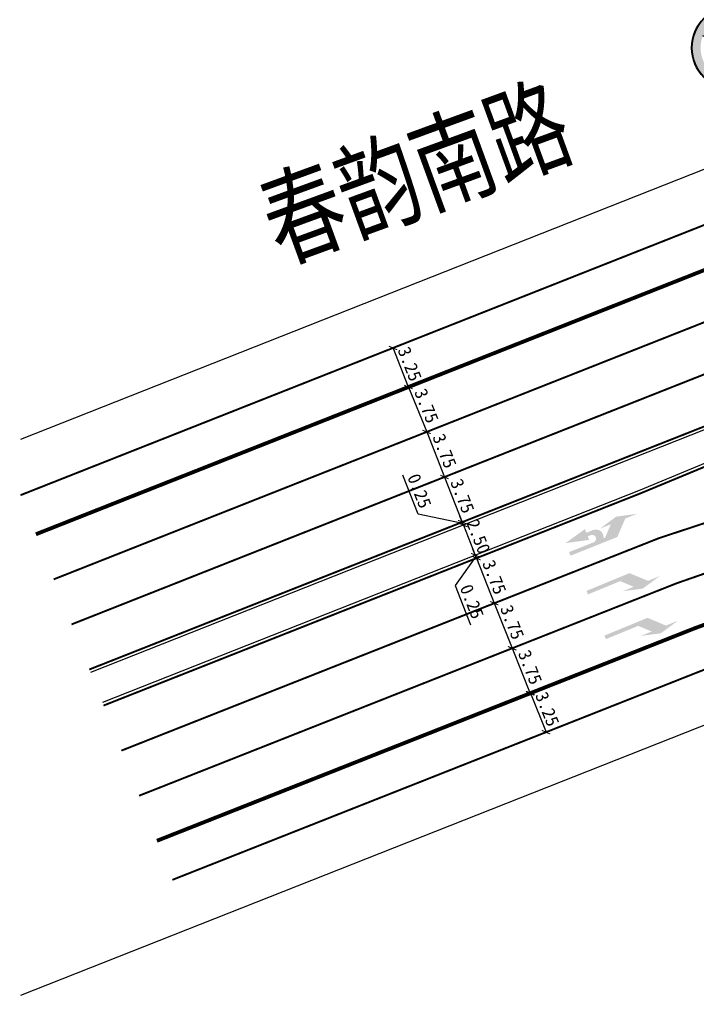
# Model space of a CAD drawing. Header units: millimetres. Extents: x 6299 to 195995, y 19522 to 226352.
# Drawn here: x 10130.1 to 10182.6, y 22341 to 22416.5 of the extents above; entities that cross this region are included whole.
import ezdxf

# ---------------------------------------------------------------- set-up
doc = ezdxf.new("R2010")
doc.units = ezdxf.units.MM
doc.linetypes.add('DASHDOT', pattern=[25.4, 12.7, -6.35, 0, -6.35])
doc.linetypes.add('JTSS01', pattern=[6, 2, -4])
for name, color, linetype in [('@-交通标志', 7, 'Continuous'), ('@-设计标注', 7, 'Continuous'), ('@-道路名称', 7, 'Continuous'), ('@-道路红线', 1, 'Continuous'), ('@-隔离栏', 7, 'Continuous'), ('RD-中线', 1, 'DASHDOT')]:
    doc.layers.add(name, color=color, linetype=linetype)
doc.layers.add('@-道路标线', color=255, linetype='Continuous', lineweight=0)
doc.styles.add('--黑体', font='simhei.ttf')
doc.styles.add('HZTXT', font='', dxfattribs={"width": 0.7, "height": 0.2})
doc.styles.add('标线文字样式', font='simhei.ttf')
doc.styles.add('黑体', font='simhei.ttf')
doc.styles.get('HZTXT').set_extended_font_data('NSimSun')
doc.linetypes.add('FENCELINE1', pattern='A,6.35,-2.54,[133,ltypeshp.shx,S=2.54,R=0,X=-2.54,Y=0],-2.54,25.4', length=36.83)
doc.dimstyles.new('标志标注', dxfattribs={"dimtxt": 1, "dimasz": 0.5, "dimexe": 0, "dimexo": 0, "dimgap": 0.25, "dimtad": 1, "dimzin": 0, "dimdsep": 46, "dimtxsty": '--黑体', "dimblk": 'ARCHTICK', "dimcen": 0.09, "dimadec": 0, "dimazin": 0, "dimtfac": 1, "dimtix": 1, "dimtmove": 1, "dimatfit": 0, "dimfxl": 1, "dimtolj": 1, "dimtzin": 0, "dimarcsym": 0})

# ---------------------------------------------------------------- blocks, each defined once
blk = doc.blocks.new('A$C440D491C')
at = {"layer": '@-交通标志'}
h = blk.add_hatch(color=1, dxfattribs=at)
h.paths.add_polyline_path([(8.684, 12.046, 1), (10.415, 5.909, 1)])
h.paths.add_polyline_path([(8.86, 11.422, 1), (10.239, 6.532, 1)], flags=16)
h = blk.add_hatch(color=1, dxfattribs=at)
h.paths.add_polyline_path([(6.317, 7.922, 1), (0.163, 6.251, 1)])
h.paths.add_polyline_path([(0.925, 8.133), (2.908, 6.997), (1.772, 5.014, -0.35914)], flags=16)
h.paths.add_polyline_path([(2.194, 4.772), (3.33, 6.755), (5.313, 5.619, -0.35914)], flags=16)
h.paths.add_polyline_path([(1.167, 8.555, -0.35914), (4.286, 9.401), (3.15, 7.418)], flags=16)
h.paths.add_polyline_path([(3.572, 7.177), (4.708, 9.16, -0.35914), (5.555, 6.04)], flags=16)
at = {"layer": '@-交通标志', "color": 1}
for p, q in [((3.15, 7.418, -622.824), (4.286, 9.401, -622.824)), ((3.572, 7.177, -622.824), (4.708, 9.16, -622.824))]:
    blk.add_line(p, q, dxfattribs=at)
at = {"layer": '@-交通标志'}
blk.add_line((2.203, 0.954, -1269.364), (13.691, 4.262, -1269.364), dxfattribs=at)
at = {"layer": '@-交通标志', "const_width": 0.09, "elevation": -622.824}
for points in [[(7.852, 4.77), (13.154, 6.286), (13.655, 4.533), (8.353, 3.018)], [(1.647, 2.998), (6.95, 4.513), (7.451, 2.76), (2.148, 1.245)]]:
    blk.add_lwpolyline(points, close=True, dxfattribs=at)
at = {"layer": '@-交通标志', "color": 1}
for centre, radius in [((9.549, 8.977, -622.824), 3.24), ((9.549, 8.977, -622.824), 3.188), ((9.549, 8.977, -622.824), 2.54), ((3.24, 7.087, -622.824), 3.24), ((3.24, 7.087, -622.824), 3.188)]:
    blk.add_circle(centre, radius, dxfattribs=at)
blk.add_arc((3.24, 7.087, -622.824), 2.54, 335.67659, 54.6976, dxfattribs=at)
at = {"layer": '@-交通标志', "style": '黑体'}
for p in [(8.606, 3.445, -622.824), (2.402, 1.672, -622.824)]:
    blk.add_text('全路段', height=1.1029, rotation=15.94753, dxfattribs=at).set_placement(p)
at = {"layer": '@-交通标志', "style": '黑体', "width": 0.8}
blk.add_text('单悬', height=1.5, rotation=15.71916, dxfattribs=at).set_placement((7.029, 0.322, -1269.364))
at = {"layer": '@-交通标志', "color": 7, "char_height": 3, "attachment_point": 8, "style": '标线文字样式'}
for s, insert, rotation in [('{\\W0.666667;0}', (10.743, 7.595, -1269.364), 10.92673), ('\\W0.6667;4', (9.145, 7.314, -622.824), 13.84068)]:
    blk.add_mtext(s, dxfattribs=dict(at, insert=insert, rotation=rotation))
blk = doc.blocks.new('_ArchTick')
at = {"color": 0, "linetype": 'ByBlock', "const_width": 0.15}
blk.add_lwpolyline([(-0.5, -0.5), (0.5, 0.5)], dxfattribs=at)
blk = doc.blocks.new('*D59')
at = {"layer": '@-设计标注', "color": 0, "lineweight": -2, "ltscale": 1.5, "transparency": 16777216}
blk.add_line((10166.859, 22371.371), (10168.236, 22367.883), dxfattribs=at)
at = {"layer": 'Defpoints', "color": 0, "ltscale": 1.5, "transparency": 16777216}
for p in [(10166.859, 22371.371), (10168.236, 22367.883, 0), (10168.236, 22367.883)]:
    blk.add_point(p, dxfattribs=at)
at = {"layer": '@-设计标注', "color": 0, "lineweight": -2, "ltscale": 1.5, "transparency": 16777216, "xscale": 0.5, "yscale": 0.5, "zscale": 0.5}
for p, rotation in [((10166.859, 22371.371), 111.5529921726059), ((10168.236, 22367.883), 291.5529921726059)]:
    blk.add_blockref('_ArchTick', p, dxfattribs=dict(at, rotation=rotation))
at = {"layer": '@-设计标注', "color": 0, "ltscale": 1.5, "transparency": 16777216, "insert": (10168.245, 22369.902), "char_height": 1, "attachment_point": 5, "rotation": 291.55299, "style": '--黑体'}
blk.add_mtext('\\A1;3.75', dxfattribs=at)
blk = doc.blocks.new('*D60')
at = {"layer": '@-设计标注', "color": 0, "lineweight": -2, "ltscale": 1.5, "transparency": 16777216}
for p, q in [((10160.212, 22388.099), (10160.212, 22388.099)), ((10160.212, 22388.099), (10161.624, 22384.624)), ((10161.624, 22384.624), (10161.624, 22384.624))]:
    blk.add_line(p, q, dxfattribs=at)
at = {"layer": 'Defpoints', "color": 0, "ltscale": 1.5, "transparency": 16777216}
for p in [(10160.212, 22388.099, 0), (10161.624, 22384.624, 0), (10161.624, 22384.624)]:
    blk.add_point(p, dxfattribs=at)
at = {"layer": '@-设计标注', "color": 0, "lineweight": -2, "ltscale": 1.5, "transparency": 16777216, "xscale": 0.5, "yscale": 0.5, "zscale": 0.5}
for p, rotation in [((10160.212, 22388.099), 112.1090862796816), ((10161.624, 22384.624), 292.1090862796816)]:
    blk.add_blockref('_ArchTick', p, dxfattribs=dict(at, rotation=rotation))
at = {"layer": '@-设计标注', "color": 0, "ltscale": 1.5, "transparency": 16777216, "insert": (10161.613, 22386.644), "char_height": 1, "attachment_point": 5, "rotation": 292.10909, "style": '--黑体'}
blk.add_mtext('\\A1;3.75', dxfattribs=at)
blk = doc.blocks.new('*D61')
at = {"layer": '@-设计标注', "color": 0, "lineweight": -2, "ltscale": 1.5, "transparency": 16777216}
blk.add_line((10161.624, 22384.624), (10163.001, 22381.137), dxfattribs=at)
at = {"layer": 'Defpoints', "color": 0, "ltscale": 1.5, "transparency": 16777216}
for p in [(10161.624, 22384.624), (10163.001, 22381.137), (10163.001, 22381.137)]:
    blk.add_point(p, dxfattribs=at)
at = {"layer": '@-设计标注', "color": 0, "lineweight": -2, "ltscale": 1.5, "transparency": 16777216, "xscale": 0.5, "yscale": 0.5, "zscale": 0.5}
for p, rotation in [((10161.624, 22384.624), 111.5529921725595), ((10163.001, 22381.137), 291.5529921725596)]:
    blk.add_blockref('_ArchTick', p, dxfattribs=dict(at, rotation=rotation))
at = {"layer": '@-设计标注', "color": 0, "ltscale": 1.5, "transparency": 16777216, "insert": (10163.01, 22383.156), "char_height": 1, "attachment_point": 5, "rotation": 291.55299, "style": '--黑体'}
blk.add_mtext('\\A1;3.75', dxfattribs=at)
blk = doc.blocks.new('*D62')
at = {"layer": '@-设计标注', "color": 0, "lineweight": -2, "ltscale": 1.5, "transparency": 16777216}
blk.add_line((10163.001, 22381.137), (10164.379, 22377.649), dxfattribs=at)
at = {"layer": 'Defpoints', "color": 0, "ltscale": 1.5, "transparency": 16777216}
for p in [(10163.001, 22381.137), (10164.379, 22377.649), (10164.379, 22377.649)]:
    blk.add_point(p, dxfattribs=at)
at = {"layer": '@-设计标注', "color": 0, "lineweight": -2, "ltscale": 1.5, "transparency": 16777216, "xscale": 0.5, "yscale": 0.5, "zscale": 0.5}
for p, rotation in [((10163.001, 22381.137), 111.5529921725337), ((10164.379, 22377.649), 291.5529921725337)]:
    blk.add_blockref('_ArchTick', p, dxfattribs=dict(at, rotation=rotation))
at = {"layer": '@-设计标注', "color": 0, "ltscale": 1.5, "transparency": 16777216, "insert": (10164.388, 22379.668), "char_height": 1, "attachment_point": 5, "rotation": 291.55299, "style": '--黑体'}
blk.add_mtext('\\A1;3.75', dxfattribs=at)
blk = doc.blocks.new('*D63')
at = {"layer": '@-道路标线', "color": 0, "lineweight": -2, "transparency": 16777216}
for p, q in [((10160.962, 22378.266), (10159.767, 22381.292)), ((10164.425, 22377.533), (10160.962, 22378.266)), ((10164.379, 22377.649), (10164.195, 22378.114)), ((10164.379, 22377.649), (10164.471, 22377.416)), ((10164.379, 22377.649), (10164.471, 22377.416)), ((10164.471, 22377.416), (10164.654, 22376.951))]:
    blk.add_line(p, q, dxfattribs=at)
at = {"layer": 'Defpoints', "color": 0, "transparency": 16777216}
for p in [(10164.379, 22377.649), (10164.471, 22377.416), (10164.471, 22377.416)]:
    blk.add_point(p, dxfattribs=at)
at = {"layer": '@-道路标线', "color": 0, "lineweight": -2, "transparency": 16777216, "xscale": 0.5, "yscale": 0.5, "zscale": 0.5}
for p, rotation in [((10164.379, 22377.649), 291.5529921725379), ((10164.471, 22377.416), 111.5529921725379)]:
    blk.add_blockref('_ArchTick', p, dxfattribs=dict(at, rotation=rotation))
at = {"layer": '@-道路标线', "color": 0, "transparency": 16777216, "insert": (10161.068, 22380.056), "char_height": 1, "attachment_point": 5, "rotation": 291.55299, "style": '--黑体'}
blk.add_mtext('\\A1;0.25', dxfattribs=at)
blk = doc.blocks.new('*D64')
at = {"layer": '@-道路标线', "color": 0, "lineweight": -2, "transparency": 16777216}
for p, q in [((10165.389, 22375.091), (10165.206, 22375.556)), ((10165.435, 22374.975), (10163.828, 22372.733)), ((10165.389, 22375.091), (10165.481, 22374.859)), ((10165.389, 22375.091), (10165.481, 22374.859)), ((10165.481, 22374.859), (10165.665, 22374.394)), ((10163.828, 22372.733), (10165.023, 22369.708))]:
    blk.add_line(p, q, dxfattribs=at)
at = {"layer": 'Defpoints', "color": 0, "transparency": 16777216}
for p in [(10165.389, 22375.091), (10165.481, 22374.859), (10165.481, 22374.859)]:
    blk.add_point(p, dxfattribs=at)
at = {"layer": '@-道路标线', "color": 0, "lineweight": -2, "transparency": 16777216, "xscale": 0.5, "yscale": 0.5, "zscale": 0.5}
for p, rotation in [((10165.389, 22375.091), 291.5529921722315), ((10165.481, 22374.859), 111.5529921722315)]:
    blk.add_blockref('_ArchTick', p, dxfattribs=dict(at, rotation=rotation))
at = {"layer": '@-道路标线', "color": 0, "transparency": 16777216, "insert": (10165.128, 22371.498), "char_height": 1, "attachment_point": 5, "rotation": 291.55299, "style": '--黑体'}
blk.add_mtext('\\A1;0.25', dxfattribs=at)
blk = doc.blocks.new('*D65')
at = {"layer": '@-设计标注', "color": 0, "lineweight": -2, "ltscale": 1.5, "transparency": 16777216}
blk.add_line((10160.212, 22388.099), (10159.018, 22391.122), dxfattribs=at)
at = {"layer": 'Defpoints', "color": 0, "ltscale": 1.5, "transparency": 16777216}
for p in [(10159.018, 22391.122, 0), (10159.018, 22391.122), (10160.212, 22388.099)]:
    blk.add_point(p, dxfattribs=at)
at = {"layer": '@-设计标注', "color": 0, "lineweight": -2, "ltscale": 1.5, "transparency": 16777216, "xscale": 0.5, "yscale": 0.5, "zscale": 0.5}
for p, rotation in [((10159.018, 22391.122), 111.5529921725927), ((10160.212, 22388.099), 291.5529921725927)]:
    blk.add_blockref('_ArchTick', p, dxfattribs=dict(at, rotation=rotation))
at = {"layer": '@-设计标注', "color": 0, "ltscale": 1.5, "transparency": 16777216, "insert": (10160.313, 22389.886), "char_height": 1, "attachment_point": 5, "rotation": 291.55299, "style": '--黑体'}
blk.add_mtext('\\A1;3.25', dxfattribs=at)
blk = doc.blocks.new('*D107')
at = {"layer": '@-隔离栏', "color": 0, "lineweight": -2, "ltscale": 1.5, "transparency": 16777216}
blk.add_line((10165.481, 22374.859), (10166.859, 22371.371), dxfattribs=at)
at = {"layer": 'Defpoints', "color": 0, "ltscale": 1.5, "transparency": 16777216}
for p in [(10165.481, 22374.859), (10166.859, 22371.371), (10166.859, 22371.371)]:
    blk.add_point(p, dxfattribs=at)
at = {"layer": '@-隔离栏', "color": 0, "lineweight": -2, "ltscale": 1.5, "transparency": 16777216, "xscale": 0.5, "yscale": 0.5, "zscale": 0.5}
for p, rotation in [((10165.481, 22374.859), 111.5529921725758), ((10166.859, 22371.371), 291.5529921725758)]:
    blk.add_blockref('_ArchTick', p, dxfattribs=dict(at, rotation=rotation))
at = {"layer": '@-隔离栏', "color": 0, "ltscale": 1.5, "transparency": 16777216, "insert": (10166.867, 22373.39), "char_height": 1, "attachment_point": 5, "rotation": 291.55299, "style": '--黑体'}
blk.add_mtext('\\A1;3.75', dxfattribs=at)
blk = doc.blocks.new('*D108')
at = {"layer": '@-隔离栏', "color": 0, "lineweight": -2, "ltscale": 1.5, "transparency": 16777216}
for p, q in [((10168.852, 22368.126), (10168.247, 22367.887)), ((10168.247, 22367.887), (10169.625, 22364.4)), ((10170.229, 22364.638), (10169.625, 22364.4))]:
    blk.add_line(p, q, dxfattribs=at)
at = {"layer": 'Defpoints', "color": 0, "ltscale": 1.5, "transparency": 16777216}
for p in [(10168.852, 22368.126, 0), (10169.625, 22364.4), (10170.229, 22364.638, 0)]:
    blk.add_point(p, dxfattribs=at)
at = {"layer": '@-隔离栏', "color": 0, "lineweight": -2, "ltscale": 1.5, "transparency": 16777216, "xscale": 0.5, "yscale": 0.5, "zscale": 0.5}
for p, rotation in [((10168.247, 22367.887), 111.5529921726059), ((10169.625, 22364.4), 291.5529921726059)]:
    blk.add_blockref('_ArchTick', p, dxfattribs=dict(at, rotation=rotation))
at = {"layer": '@-隔离栏', "color": 0, "ltscale": 1.5, "transparency": 16777216, "insert": (10169.634, 22366.419), "char_height": 1, "attachment_point": 5, "rotation": 291.55299, "style": '--黑体'}
blk.add_mtext('\\A1;3.75', dxfattribs=at)
blk = doc.blocks.new('*D109')
at = {"layer": '@-隔离栏', "color": 0, "lineweight": -2, "ltscale": 1.5, "transparency": 16777216}
for p, q in [((10170.229, 22364.638), (10169.669, 22364.417)), ((10169.669, 22364.417), (10170.863, 22361.394)), ((10171.423, 22361.616), (10170.863, 22361.394))]:
    blk.add_line(p, q, dxfattribs=at)
at = {"layer": 'Defpoints', "color": 0, "ltscale": 1.5, "transparency": 16777216}
for p in [(10170.229, 22364.638), (10170.863, 22361.394), (10171.423, 22361.616, 0)]:
    blk.add_point(p, dxfattribs=at)
at = {"layer": '@-隔离栏', "color": 0, "lineweight": -2, "ltscale": 1.5, "transparency": 16777216, "xscale": 0.5, "yscale": 0.5, "zscale": 0.5}
for p, rotation in [((10169.669, 22364.417), 111.5529921726163), ((10170.863, 22361.394), 291.5529921726163)]:
    blk.add_blockref('_ArchTick', p, dxfattribs=dict(at, rotation=rotation))
at = {"layer": '@-隔离栏', "color": 0, "ltscale": 1.5, "transparency": 16777216, "insert": (10170.964, 22363.181), "char_height": 1, "attachment_point": 5, "rotation": 291.55299, "style": '--黑体'}
blk.add_mtext('\\A1;3.25', dxfattribs=at)
blk = doc.blocks.new('*D110')
at = {"layer": '@-隔离栏', "color": 0, "lineweight": -2, "ltscale": 1.5, "transparency": 16777216}
for p, q in [((10164.471, 22377.416), (10164.287, 22377.881)), ((10164.471, 22377.416), (10165.389, 22375.091)), ((10165.389, 22375.091), (10165.573, 22374.626))]:
    blk.add_line(p, q, dxfattribs=at)
at = {"layer": 'Defpoints', "color": 0, "ltscale": 1.5, "transparency": 16777216}
for p in [(10164.471, 22377.416), (10165.389, 22375.091), (10165.389, 22375.091)]:
    blk.add_point(p, dxfattribs=at)
at = {"layer": '@-隔离栏', "color": 0, "lineweight": -2, "ltscale": 1.5, "transparency": 16777216, "xscale": 0.5, "yscale": 0.5, "zscale": 0.5}
for p, rotation in [((10164.471, 22377.416), 291.5529921723378), ((10165.389, 22375.091), 111.5529921723378)]:
    blk.add_blockref('_ArchTick', p, dxfattribs=dict(at, rotation=rotation))
at = {"layer": '@-隔离栏', "color": 0, "ltscale": 1.5, "transparency": 16777216, "insert": (10165.633, 22376.531), "char_height": 1, "attachment_point": 5, "rotation": 291.55299, "style": '--黑体'}
blk.add_mtext('\\A1;2.50', dxfattribs=at)

msp = doc.modelspace()

# ---------------------------------------------------------------- hatches: boundary and pattern name
at = {"layer": '@-道路标线', "linetype": 'Continuous'}
for points in [[(10172.704, 22375.186), (10172.76, 22375.047), (10176.382, 22376.493), (10176.996, 22377.922), (10177.924, 22378.293), (10176.29, 22378.071), (10175.045, 22377.144), (10175.881, 22377.477), (10175.435, 22376.438), (10175.314, 22376.39, 0.57735), (10174.497, 22377.033), (10173.986, 22376.829), (10173.875, 22377.107), (10172.37, 22376.022), (10174.209, 22376.272), (10174.098, 22376.55), (10174.33, 22376.643, -1), (10174.552, 22376.086), (10172.648, 22375.326)], [(10174.053, 22372.191), (10174.11, 22372.053), (10176.606, 22373.081), (10177.651, 22372.646), (10176.819, 22372.303), (10178.358, 22372.505), (10179.685, 22373.484), (10178.76, 22373.103), (10177.324, 22373.701), (10173.996, 22372.33)], [(10175.446, 22368.732), (10175.503, 22368.593), (10177.999, 22369.621), (10179.044, 22369.186), (10178.211, 22368.843), (10179.751, 22369.045), (10181.078, 22370.024), (10180.153, 22369.643), (10178.717, 22370.241), (10175.388, 22368.87)]]:
    msp.add_hatch(color=7, dxfattribs=at).paths.add_polyline_path(points)

# ---------------------------------------------------------------- linework, layer by layer
at = {"layer": '@-道路标线', "color": 7, "linetype": 'JTSS01', "const_width": 0.15, "elevation": 0, "flags": 128}
for points in [[(10239.492, 22415.381), (10132.75, 22373.22)], [(10240.87, 22411.893), (10134.128, 22369.732)], [(10208.167, 22385.805), (10179.622, 22376.412)]]:
    msp.add_lwpolyline(points, dxfattribs=at)
at = {"layer": '@-道路标线', "color": 7, "linetype": 'Continuous', "const_width": 0.15, "elevation": 0, "flags": 128}
for points in [[(10215.441, 22413.407), (10130.179, 22379.731)], [(10216.635, 22410.385), (10131.372, 22376.708)], [(10215.275, 22397.752), (10135.505, 22366.244)], [(10173.009, 22393.153), (10131.372, 22376.708)], [(10205.963, 22391.386), (10178.244, 22379.9)], [(10178.244, 22379.9), (10136.607, 22363.454)], [(10210.555, 22379.759), (10182.377, 22369.436)], [(10211.473, 22377.434), (10141.934, 22349.968)], [(10182.377, 22369.436), (10140.74, 22352.991)]]:
    msp.add_lwpolyline(points, dxfattribs=at)
at = {"layer": '@-道路标线', "color": 7, "linetype": 'JTSS01', "elevation": 0, "flags": 128}
for points in [[(10209.361, 22382.782, 0.15, 0.15, 0), (10180.999, 22372.924, 0.15, 0.15, 0)], [(10179.622, 22376.412, 0.15, 0.15, 0), (10137.985, 22359.966, 0.15, 0.15, 0)], [(10180.999, 22372.924, 0.15, 0.15, 0), (10139.363, 22356.479, 0.15, 0.15, 0)]]:
    msp.add_lwpolyline(points, format="xyseb", dxfattribs=at)
at = {"layer": '@-道路红线', "elevation": 0}
for points in [[(10213.971, 22417.128), (10130.179, 22384.031)], [(10237.406, 22383.377), (10130.179, 22341.024)]]:
    msp.add_lwpolyline(points, dxfattribs=at)
at = {"layer": '@-隔离栏', "color": 4, "linetype": 'FENCELINE1', "ltscale": 0.1, "const_width": 0.3, "elevation": 0, "flags": 128}
for points in [[(10216.635, 22410.385), (10131.372, 22376.708)], [(10210.555, 22379.759), (10182.377, 22369.436)], [(10182.377, 22369.436), (10140.74, 22352.991)]]:
    msp.add_lwpolyline(points, dxfattribs=at)
at = {"layer": 'RD-中线', "color": 3, "linetype": 'Continuous', "elevation": 0}
for points in [[(10215.367, 22397.519), (10135.597, 22366.012)], [(10205.871, 22391.618), (10178.152, 22380.132)], [(10178.152, 22380.132), (10136.516, 22363.687)]]:
    msp.add_lwpolyline(points, dxfattribs=at)

# ---------------------------------------------------------------- block references
at = {"layer": '@-交通标志', "linetype": 'Continuous', "rotation": 93.05597439103578}
msp.add_blockref('A$C440D491C', (10192.62, 22411.49, 622.824), dxfattribs=at)

# ---------------------------------------------------------------- texts
at = {"layer": '@-道路名称', "color": 7, "style": 'HZTXT', "width": 0.75}
msp.add_text('春韵南路', height=6, rotation=20.07501, dxfattribs=at).set_placement((10150.27, 22397.666, 0))

# ---------------------------------------------------------------- dimensions: what is measured, and where the dimension line sits
at = {"layer": '@-设计标注', "ltscale": 1.5}
for p1, p2, picture, middle in [((10160.212, 22388.099), (10159.018, 22391.122, 0), '*D65', (10160.313, 22389.886)), ((10160.212, 22388.099, 0), (10161.624, 22384.624, 0), '*D60', (10161.613, 22386.644)), ((10161.624, 22384.624), (10163.001, 22381.137), '*D61', (10163.01, 22383.156)), ((10163.001, 22381.137), (10164.379, 22377.649), '*D62', (10164.388, 22379.668)), ((10166.859, 22371.371), (10168.236, 22367.883, 0), '*D59', (10168.245, 22369.902))]:
    dim = msp.add_aligned_dim(p1=p1, p2=p2, distance=0, dimstyle='标志标注', dxfattribs=at)
    dim.commit()
    dim.dimension.update_dxf_attribs({"geometry": picture, "text_midpoint": middle})
at = {"layer": '@-道路标线', "color": 7}
for base, p1, p2, picture, middle in [((10164.471, 22377.416), (10164.379, 22377.649), (10164.471, 22377.416), '*D63', (10160.871, 22378.499)), ((10165.481, 22374.859), (10165.389, 22375.091), (10165.481, 22374.859), '*D64', (10163.92, 22372.501))]:
    dim = msp.add_linear_dim(base=base, p1=p1, p2=p2, angle=291.55299, dimstyle='标志标注', dxfattribs=at)
    dim.commit()
    dim.dimension.update_dxf_attribs({"geometry": picture, "text_midpoint": middle, "dimtype": 161})
at = {"layer": '@-隔离栏', "ltscale": 1.5}
for p1, p2, distance, picture, middle in [((10164.471, 22377.416), (10165.389, 22375.091), 0, '*D110', (10165.633, 22376.531)), ((10165.481, 22374.859), (10166.859, 22371.371), 0, '*D107', (10166.867, 22373.39)), ((10168.852, 22368.126, 0), (10170.229, 22364.638, 0), -0.65, '*D108', (10169.634, 22366.419)), ((10170.229, 22364.638), (10171.423, 22361.616, 0), -0.602, '*D109', (10170.964, 22363.181))]:
    dim = msp.add_aligned_dim(p1=p1, p2=p2, distance=distance, dimstyle='标志标注', dxfattribs=at)
    dim.commit()
    dim.dimension.update_dxf_attribs({"geometry": picture, "text_midpoint": middle})

doc.saveas('drawing.dxf')
